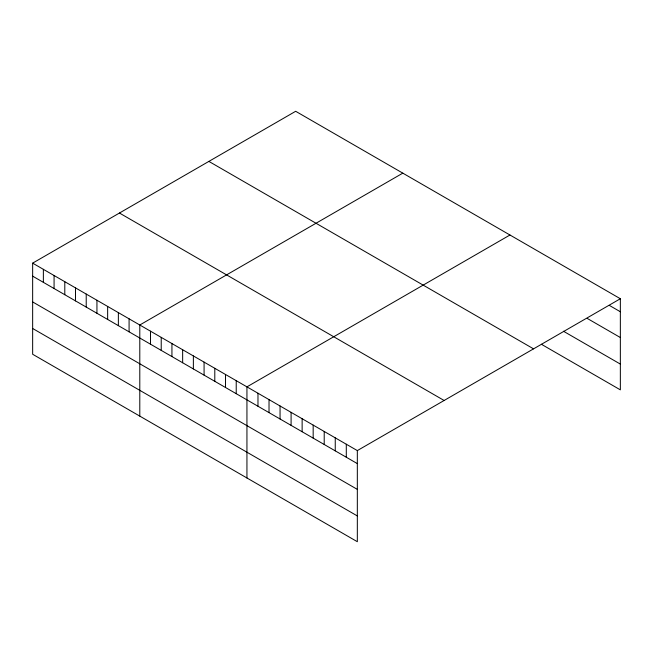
<?xml version="1.0" encoding="UTF-8"?>
<svg xmlns="http://www.w3.org/2000/svg" width="653" height="653" viewBox="0 0 653 653"><rect width="100%" height="100%" fill="white"/><g stroke="black" fill="none" stroke-linecap="round" stroke-linejoin="round"><path stroke-width="0.98" d="M32.65 263.143L357.33 450.594L357.33 541.712L32.65 354.261L32.65 263.143L295.67 111.288L620.35 298.739L620.35 389.857L541.378 344.262M402.811 173.143L139.791 324.998L139.791 416.116M509.96 235.007L246.94 386.862L246.94 477.98M357.33 450.594L620.35 298.739M609.314 305.384L620.35 311.75M587.235 318.411L620.35 337.528M563.457 331.234L620.35 364.088M208.87 161.397L533.55 348.849M119.45 213.033L444.13 400.485M32.65 276.154L357.33 463.606M32.65 301.931L357.33 489.383M32.65 328.483L357.33 515.935M346.294 444.22L346.294 457.231M335.25 437.845L335.25 450.864M324.214 431.47L324.214 444.489M313.171 425.103L313.171 438.114M302.135 418.728L302.135 431.739M291.091 412.353L291.091 425.364M280.055 405.978L280.055 418.989M269.02 399.603L269.02 412.623M257.976 393.228L257.976 406.248M236.223 380.675L236.223 393.686M225.514 374.487L225.514 387.498M214.796 368.3L214.796 381.319M204.079 362.113L204.079 375.132M193.37 355.926L193.37 368.945M182.652 349.747L182.652 362.758M171.935 343.56L171.935 356.571M161.226 337.372L161.226 350.383M150.508 331.185L150.508 344.196M129.082 318.811L129.082 331.83M118.364 312.632L118.364 325.643M107.647 306.445L107.647 319.456M96.938 300.258L96.938 313.269M86.22 294.07L86.22 307.081M75.511 287.883L75.511 300.902M64.794 281.696L64.794 294.715M54.077 275.509L54.077 288.528M43.367 269.33L43.367 282.341"/></g></svg>
